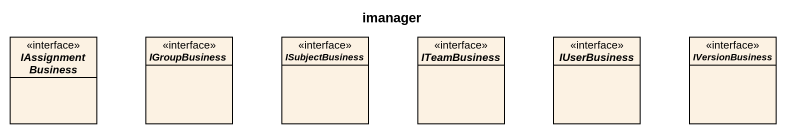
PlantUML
@startuml
title imanager
hide circle
hide empty members
interface IAssignmentBusiness <<interface>>
interface IGroupBusiness <<interface>>
interface ISubjectBusiness <<interface>>
interface ITeamBusiness <<interface>>
interface IUserBusiness <<interface>>
interface IVersionBusiness <<interface>>
@enduml
